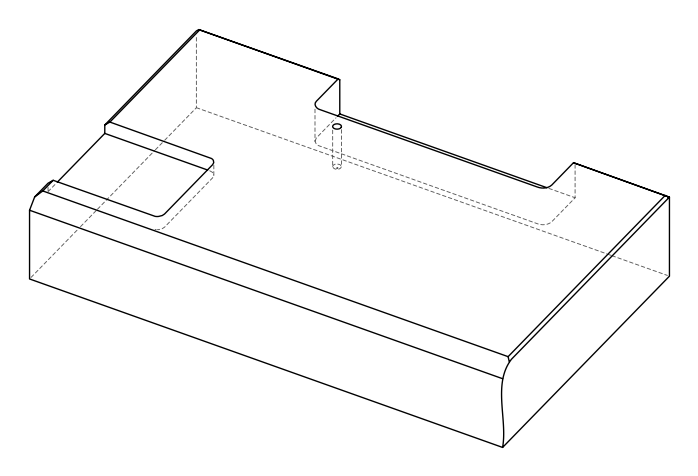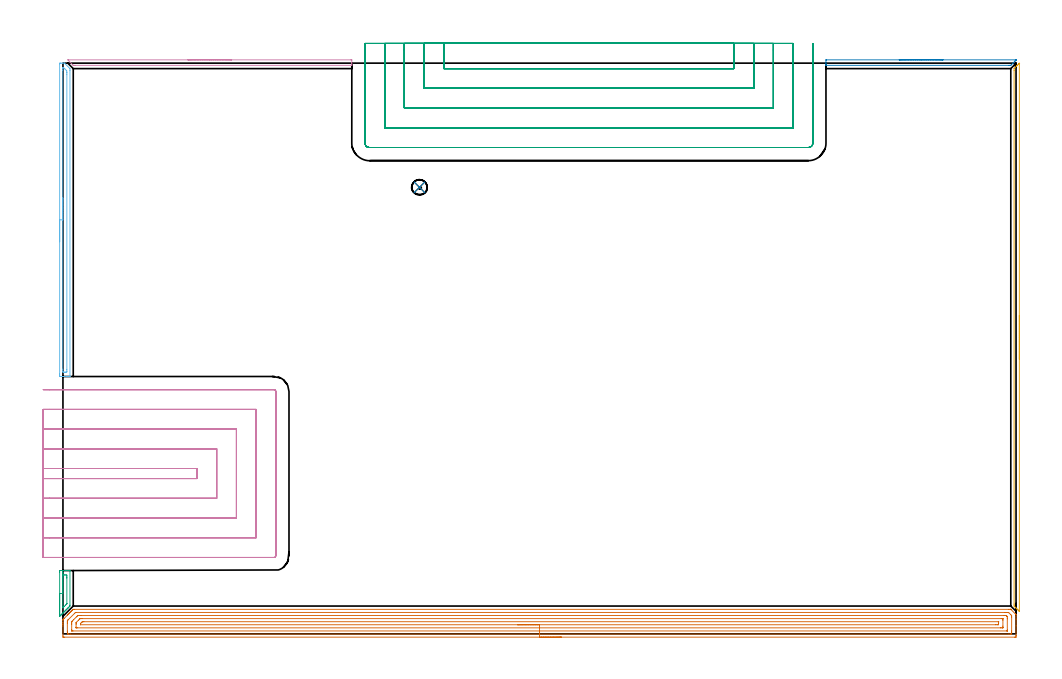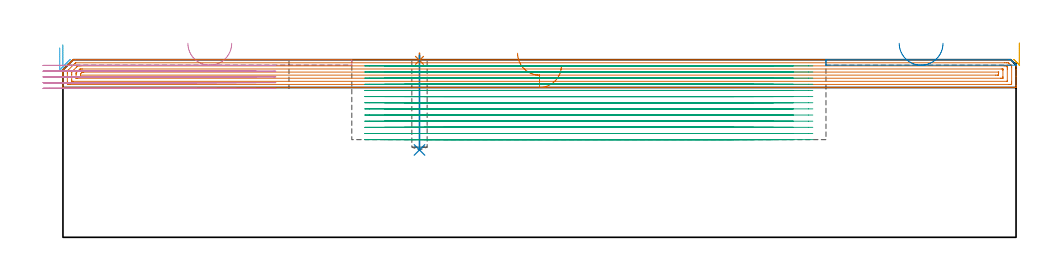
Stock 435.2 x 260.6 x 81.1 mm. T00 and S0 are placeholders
(PLAN: 10 operations, 3 tool changes, 104.9 min)
(1 SPOT_DRILL | STEP1POCKET | NXT0321_9005460120000 | 0.03 min | 0 mm3)
(2 DRILL_BLIND_HOLE_INTO_CENTER | STEP1POCKET | NXT0301_041 | 0.17 min | 1537 mm3)
(3 AREA_MILL | FG_CHAMFER_SURFACE | UGT0205_001 | 0.48 min | 301 mm3)
(4 AREA_MILL_1 | FG_CHAMFER_SURFACE_1 | UGT0205_001 | 1.18 min | 416 mm3)
(5 AREA_MILL_2 | FG_CHAMFER_SURFACE_2 | UGT0205_001 | 2.14 min | 724 mm3)
(6 AREA_MILL_3 | FG_CHAMFER_SURFACE_3 | UGT0205_001 | 2.45 min | 1610 mm3)
(7 AREA_MILL_4 | FG_CHAMFER_SURFACE_4 | UGT0205_001 | 17.59 min | 35015 mm3)
(8 AREA_MILL_5 | FG_CHAMFER_SURFACE_5 | UGT0205_001 | 0.84 min | 273 mm3)
(9 MILL_SLOT | SLOT_PARTIAL_RECTANGULAR | NXT0201_011 | Follow Part, ap 3, ae 75% | 65.57 min | 350708 mm3)
(10 MILL_SLOT_1 | SLOT_PARTIAL_RECTANGULAR_1 | NXT0201_011 | Follow Part, ap 3, ae 75% | 14.41 min | 119442 mm3)
(TOOL NXT0321_9005460120000 | NC Spot Drill, 142deg, 12mm, Carbide, Uncoated | D12 PA142 FL30 Z2)
(TOOL NXT0301_041 | Carbide Drill 7mm [860.1-0700-035A1-MM 2214] | D7 PA140 FL53 Z2)
(TOOL UGT0205_001 | Chamfer Mill 20 x 3 x 45 deg. | D20 FL50 Z2)
(TOOL NXT0201_011 | ENDMILL 12mm [2P460-1200-NA 1630] | D12 FL38 Z6)
(OP 1 SPOT_DRILL)
G17 G21 G94 G90
T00 M6
G54
G17 G0 G90 X162.8 Y203.9 S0 M3
G43 Z91.1 H0
G94 G81 G98 Z80.799 F250. R84.1
G80
M5
M2
(OP 2 DRILL_BLIND_HOLE_INTO_CENTER)
G17 G21 G94 G90
T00 M6
G54
G17 G0 G90 X162.8 Y203.9 S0 M3
G43 Z91.1 H1
G94 G81 G98 Z39.9 F250. R83.1
G80
M5
M2
(OP 3 AREA_MILL)
G17 G21 G94 G90
T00 M6
G54
G17 G0 G90 X-1.5 Y8.45 S1061 M3
G43 Z91.1 H0
Z86.4
G94 G1 Y8.488 Z85.528 F250.
Y8.602 Z84.664
Y8.791 Z83.812
Y9.053 Z82.98
Y9.387 Z82.174
Y9.79 Z81.4
Y10.258 Z80.664
Y10.789 Z79.972
Y11.379 Z79.329
Y12.022 Z78.74
Y12.714 Z78.208
Y13.45 Z77.74
Y14.224 Z77.337
Y15.03 Z77.003
Y15.862 Z76.741
Y16.713 Z76.552
Y17.578 Z76.438
Y18.45 Z76.4
Y27.958
X-1.499 Y28.279 Z76.401
X-1.493 Y28.844 Z76.404
X-1.491 Y28.892 Z76.405
X-0.93 Y28.9 Z76.966
X-0.658 Z77.237
X-0.04 Z77.855
X1.393 Z79.289
X1.74 Z79.635
X2.434 Z80.333
X2.756 Z80.655
X3.153 Y28.892 Z81.045
X3.197 Y28.89 Z81.088
X3.2 Y28.726 Z81.1
Y13.089
X3.194 Y12.696 Z81.092
X3.126 Y12.627 Z81.026
X3.075 Y12.574 Z80.973
X2.696 Y12.195 Z80.594
X2.63 Y12.128 Z80.526
X2.565 Y12.064 Z80.464
X2.398 Y11.897 Z80.297
X2.333 Y11.832 Z80.23
X2.269 Y11.769 Z80.168
X2.1 Y11.599 Z79.999
X2.037 Y11.535 Z79.933
X1.974 Y11.473 Z79.873
X1.802 Y11.301 Z79.701
X1.74 Y11.238 Z79.637
X1.678 Y11.178 Z79.577
X1.504 Y11.004 Z79.403
X1.443 Y10.942 Z79.34
X1.383 Y10.883 Z79.282
X1.206 Y10.706 Z79.105
X1.147 Y10.645 Z79.043
X1.088 Y10.587 Z78.987
X0.908 Y10.408 Z78.807
X0.85 Y10.349 Z78.747
X0.792 Y10.292 Z78.691
X0.61 Y10.11 Z78.509
X0.553 Y10.052 Z78.45
X0.497 Y9.996 Z78.396
X0.313 Y9.812 Z78.212
X0.257 Y9.755 Z78.153
X0.201 Y9.701 Z78.1
X0.015 Y9.514 Z77.914
X-0.04 Y9.459 Z77.857
X-0.094 Y9.405 Z77.805
X-0.283 Y9.216 Z77.616
X-0.337 Y9.162 Z77.56
X-0.39 Y9.11 Z77.509
X-0.581 Y8.919 Z77.318
X-0.633 Y8.865 Z77.264
X-0.685 Y8.814 Z77.214
X-0.879 Y8.621 Z77.02
X-0.93 Y8.569 Z76.967
X-1.079 Y8.421 Z76.82
X-1.177 Y8.323 Z76.723
X-1.375 Y8.124 Z76.523
X-1.478 Y8.025 Z76.42
X-1.494 Y8.017 Z76.403
X-1.499 Y8.025 Z76.399
X-1.5 Y8.239 Z76.4
Y18.45
X-0.086 Z77.814
Y25.644
X-0.082 Y26.492 Z77.818
X-0.08 Y26.532 Z77.82
X-0.04 Y26.89 Z77.86
X0.446 Y26.897 Z78.346
X0.85 Y26.898 Z78.75
X1.336 Y26.897 Z79.236
X1.74 Y26.89 Z79.64
X1.78 Y26.492 Z79.68
X1.783 Y26.449 Z79.683
X1.786 Y25.598 Z79.686
Y25.552
X1.785 Y13.89 Z79.685
X1.782 Y13.798 Z79.682
X1.779 Y13.741 Z79.679
X1.769 Y13.727 Z79.669
X1.74 Y13.693 Z79.64
X1.44 Y13.39 Z79.34
X1.139 Y13.089 Z79.039
X0.548 Y12.498 Z78.448
X0.245 Y12.195 Z78.145
X0.1 Y12.054 Z78.
X-0.04 Y11.921 Z77.86
X-0.079 Y11.89 Z77.821
X-0.086 Y12.195 Z77.814
Y18.45
Y19.321 Z77.852
Y20.186 Z77.966
Y21.038 Z78.155
Y21.87 Z78.417
Y22.676 Z78.751
Y23.45 Z79.154
Y24.186 Z79.623
Y24.878 Z80.154
Y25.521 Z80.743
Y26.11 Z81.386
Y26.641 Z82.079
Y27.11 Z82.814
Y27.513 Z83.588
Y27.847 Z84.394
Y28.109 Z85.226
Y28.298 Z86.078
Y28.412 Z86.943
Y28.45 Z87.814
G0 Z91.1
M5
M2
(OP 4 AREA_MILL_1)
G17 G21 G94 G90
T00 M6
G54
G17 G0 G90 X57.05 Y262.1 S1061 M3
G43 Z91.1 H0
Z88.6
G94 G1 X57.088 Z87.728 F250.
X57.202 Z86.863
X57.391 Z86.012
X57.653 Z85.18
X57.987 Z84.374
X58.39 Z83.6
X58.858 Z82.864
X59.39 Z82.172
X59.979 Z81.529
X60.622 Z80.94
X61.314 Z80.408
X62.05 Z79.94
X62.824 Z79.537
X63.63 Z79.203
X64.462 Z78.941
X65.313 Z78.752
X66.178 Z78.638
X67.05 Z78.6
X131.487
X131.743 Y262.097 Z78.603
X131.897 Y262.091 Z78.605
X131.9 Y262.034 Z78.662
Y260.85 Z79.845
Y260.232 Z80.467
Y259.864 Z80.835
Y259.732 Z80.961
X131.89 Y259.603 Z81.088
X131.743 Y259.6 Z81.1
X5.48
X4.698 Y259.605 Z81.091
X4.669 Y259.629 Z81.067
X4.325 Y259.974 Z80.724
X2.207 Y262.093 Z78.607
X2.357 Y262.1 Z78.6
X67.05
X67.922 Z78.638
X68.786 Z78.752
X69.638 Z78.941
X70.47 Z79.203
X71.276 Z79.537
X72.05 Z79.94
X72.786 Z80.408
X73.478 Z80.94
X74.121 Z81.529
X74.71 Z82.172
X75.241 Z82.864
X75.71 Z83.6
X76.113 Z84.374
X76.447 Z85.18
X76.709 Z86.012
X76.898 Z86.863
X77.012 Z87.728
X77.05 Z88.6
G0 Z91.1
M5
M2
(OP 5 AREA_MILL_2)
G17 G21 G94 G90
T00 M6
G54
G17 G0 G90 X436.7 Y145.4 S1061 M3
G43 Z91.1 H0
Z88.7
G94 G1 Y145.362 Z87.828 F250.
Y145.248 Z86.964
Y145.059 Z86.112
Y144.797 Z85.28
Y144.463 Z84.474
Y144.06 Z83.7
Y143.592 Z82.964
Y143.06 Z82.272
Y142.471 Z81.629
Y141.828 Z81.04
Y141.136 Z80.509
Y140.4 Z80.04
Y139.626 Z79.637
Y138.82 Z79.303
Y137.988 Z79.041
Y137.136 Z78.852
Y136.272 Z78.738
Y135.4 Z78.7
Y10.422
X436.697 Y10.387
X436.689 Y10.311 Z78.703
X436.641 Y10.357 Z78.754
X436.54 Y10.459 Z78.858
X436.373 Y10.625 Z79.022
X436.213 Y10.786 Z79.185
X436.094 Y10.905 Z79.304
X435.936 Y11.061 Z79.459
X435.786 Y11.213 Z79.612
X435.648 Y11.351 Z79.75
X435.5 Y11.498 Z79.896
X435.359 Y11.64 Z80.039
X435.201 Y11.798 Z80.196
X435.064 Y11.934 Z80.332
X434.627 Y12.371 Z80.769
X434.31 Y12.69 Z81.09
X434.307 Y12.704 Z81.093
X434.3 Y13.583 Z81.1
Y257.217
X434.307 Y258.1 Z81.093
X434.312 Y258.11 Z81.088
X434.627 Y258.429 Z80.769
X435.359 Y259.16 Z80.039
X435.5 Y259.302 Z79.895
X435.647 Y259.449 Z79.75
X435.786 Y259.587 Z79.612
X435.936 Y259.739 Z79.459
X436.434 Y260.234 Z78.966
X436.587 Y260.387 Z78.812
X436.69 Y260.49 Z78.708
X436.697 Y260.491 Z78.702
X436.699 Y260.49 Z78.699
X436.7 Y135.4 Z78.7
Y134.528 Z78.738
Y133.664 Z78.852
Y132.812 Z79.041
Y131.98 Z79.303
Y131.174 Z79.637
Y130.4 Z80.04
Y129.664 Z80.509
Y128.972 Z81.04
Y128.329 Z81.629
Y127.74 Z82.272
Y127.208 Z82.964
Y126.74 Z83.7
Y126.337 Z84.474
Y126.003 Z85.28
Y125.741 Z86.112
Y125.552 Z86.964
Y125.438 Z87.828
Y125.4 Z88.7
G0 Z91.1
M5
M2
(OP 6 AREA_MILL_3)
G17 G21 G94 G90
T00 M6
G54
G17 G0 G90 X-1.5 Y179.05 S1061 M3
G43 Z91.1 H0
Z86.4
G94 G1 Y179.088 Z85.528 F250.
Y179.202 Z84.663
Y179.391 Z83.812
Y179.653 Z82.98
Y179.987 Z82.174
Y180.39 Z81.4
Y180.858 Z80.664
Y181.39 Z79.972
Y181.979 Z79.329
Y182.622 Z78.74
Y183.314 Z78.208
Y184.05 Z77.74
Y184.824 Z77.337
Y185.63 Z77.003
Y186.462 Z76.741
Y187.314 Z76.552
Y188.178 Z76.438
Y189.05 Z76.4
Y260.281
X-1.497 Y260.442 Z76.403
X-1.491 Y260.598 Z76.405
X-1.245 Y260.6 Z76.651
X-0.93 Z76.965
X-0.301 Z77.599
X0.534 Z78.433
X0.693 Y260.599 Z78.585
X0.707 Y260.596 Z78.599
X0.85 Y260.45 Z78.749
X3.075 Y258.226 Z80.974
X3.09 Y258.211 Z80.989
X3.195 Y258.106 Z81.091
X3.2 Y257.318 Z81.1
Y117.658
X3.197 Y117.51 Z81.088
X3.158 Y117.507 Z81.049
X2.795 Y117.5 Z80.694
X2.372 Z80.271
X1.74 Z79.635
X0.534 Z78.431
X-0.04 Z77.854
X-0.643 Z77.252
X-0.93 Y117.501 Z76.965
X-1.181 Y117.503 Z76.714
X-1.491 Y117.508 Z76.405
X-1.493 Y117.54 Z76.403
X-1.499 Y118.105 Z76.401
X-1.5 Y118.676 Z76.4
Y189.05
X-0.086 Z77.814
Y257.364
X-0.082 Y258.211 Z77.818
X-0.08 Y258.251 Z77.82
X-0.04 Y258.59 Z77.86
X0.09 Y258.592 Z77.99
X0.193 Y258.59 Z78.093
X0.255 Y258.584 Z78.155
X0.296 Y258.544 Z78.196
X0.639 Y258.211 Z78.539
X0.85 Y258. Z78.75
X1.527 Y257.318 Z79.427
X1.74 Y257.098 Z79.64
X1.782 Y256.426 Z79.682
X1.784 Y256.382 Z79.684
X1.786 Y255.533 Z79.686
Y120.736
X1.782 Y119.889 Z79.682
X1.78 Y119.849 Z79.68
X1.74 Y119.51 Z79.64
X1.236 Y119.502 Z79.136
X0.85 Z78.75
X0.345 Y119.503 Z78.245
X-0.04 Y119.51 Z77.86
X-0.08 Y119.889 Z77.82
X-0.083 Y119.932 Z77.817
X-0.086 Y120.782 Z77.814
Y120.828
Y189.05
Y189.922 Z77.852
Y190.786 Z77.966
Y191.638 Z78.155
Y192.47 Z78.417
Y193.276 Z78.751
Y194.05 Z79.154
Y194.786 Z79.623
Y195.478 Z80.154
Y196.121 Z80.743
Y196.71 Z81.386
Y197.242 Z82.078
Y197.71 Z82.814
Y198.113 Z83.588
Y198.447 Z84.394
Y198.709 Z85.226
Y198.898 Z86.078
Y199.012 Z86.943
Y199.05 Z87.814
G0 Z91.1
M5
M2
(OP 7 AREA_MILL_4)
G17 G21 G94 G90
T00 M6
G54
G17 G0 G90 X227.6 Y-1.5 S1061 M3
G43 Z91.1 H0
Z78.4
G94 G1 X227.562 Z77.528 F250.
X227.448 Z76.664
X227.259 Z75.812
X226.997 Z74.98
X226.663 Z74.174
X226.26 Z73.4
X225.792 Z72.664
X225.26 Z71.972
X224.671 Z71.329
X224.028 Z70.74
X223.336 Z70.209
X222.6 Z69.74
X221.826 Z69.337
X221.02 Z69.003
X220.188 Z68.741
X219.336 Z68.552
X218.472 Z68.438
X217.6 Z68.4
X0.612 Y-1.499 Z68.401
X0.05 Y-1.493 Z68.404
X0.008 Y-1.492 Z68.406
X0. Y-0.933 Z68.964
Y3.515 Z73.409
Y4.074 Z73.971
Y4.405 Z74.301
Y4.964 Z74.86
Y5.295 Z75.189
Y6.133 Z76.032
X0.001 Y6.494 Z76.39
X0.017 Y6.519 Z76.416
X0.461 Y6.961 Z76.86
X0.573 Y7.074 Z76.972
X2.013 Y8.513 Z78.412
X2.056 Y8.557 Z78.454
X2.101 Y8.601 Z78.5
X2.308 Y8.809 Z78.708
X2.352 Y8.854 Z78.751
X2.398 Y8.899 Z78.798
X2.604 Y9.104 Z79.003
X2.649 Y9.15 Z79.047
X2.696 Y9.197 Z79.096
X2.899 Y9.4 Z79.299
X2.945 Y9.447 Z79.344
X2.994 Y9.494 Z79.393
X3.195 Y9.695 Z79.594
X3.242 Y9.743 Z79.64
X3.291 Y9.792 Z79.691
X3.49 Y9.991 Z79.89
X3.538 Y10.04 Z79.937
X3.589 Y10.09 Z79.988
X3.786 Y10.286 Z80.185
X3.835 Y10.336 Z80.233
X3.887 Y10.387 Z80.286
X4.081 Y10.582 Z80.481
X4.132 Y10.633 Z80.53
X4.184 Y10.685 Z80.583
X4.577 Y11.078 Z80.976
X4.62 Y11.12 Z81.02
X4.695 Y11.194 Z81.092
X5.077 Y11.2 Z81.1
X431.909
X432.8 Y11.198 Z81.098
X432.802
X432.923 Y11.078 Z80.976
X434.92 Y9.081 Z78.979
X435.034 Y8.966 Z78.864
X435.143 Y8.854 Z78.753
X435.19 Y8.804 Z78.703
X435.2 Y8.192 Z78.092
Y6.744 Z76.64
Y3.652 Z73.548
Y-0.654 Z69.244
X435.198 Y-0.933 Z68.964
X435.192 Y-1.492 Z68.406
X435.15 Y-1.493 Z68.404
X434.588 Y-1.5 Z68.4
X217.6
Y-0.086 Z69.814
X3.291
X2.438 Y-0.083 Z69.817
X2.398 Y-0.081 Z69.819
X2.01 Y-0.043 Z69.857
X2.003 Y0.351 Z70.251
X2.001 Y0.846 Z70.746
X2. Y1.243 Z71.143
Y4.802 Z74.702
X2.001 Y5.295 Z75.195
X2.003 Y5.689 Z75.589
X2.01 Y5.938 Z75.838
X2.018 Y6.057 Z75.957
X2.139 Y6.185 Z76.085
X2.267 Y6.316 Z76.216
X2.398 Y6.449 Z76.349
X5.386 Y9.435 Z79.335
X5.699 Y9.743 Z79.643
X5.73 Y9.769 Z79.669
X5.747 Y9.779 Z79.679
X5.8 Y9.782 Z79.682
X5.885 Y9.785 Z79.685
X430.08 Y9.786 Z79.686
X430.975 Y9.784 Z79.684
X431.016 Y9.783 Z79.683
X431.795 Y9.743 Z79.643
X431.909 Y9.636 Z79.536
X432.696 Y8.854 Z78.754
X432.802 Y8.747 Z78.647
X433.185 Y8.353 Z78.253
X433.192 Y7.964 Z77.864
X433.198 Y7.568 Z77.468
X433.2 Y1.339 Z71.239
X433.199 Y0.846 Z70.746
X433.198 Y0.452 Z70.352
X433.19 Y-0.043 Z69.857
X432.839 Y-0.081 Z69.819
X432.802 Y-0.083 Z69.817
X431.951 Y-0.086 Z69.814
X217.6
Y1.328 Z71.228
X4.593 Y1.329 Z71.229
X4.184 Y1.333 Z71.233
X4.049 Y1.335 Z71.235
X4.01 Y1.338 Z71.238
X4.006 Y1.43 Z71.33
X4.002 Y1.552 Z71.452
X4.001 Y1.736 Z71.636
X4. Y1.92 Z71.82
Y4.405 Z74.305
Y4.588 Z74.488
X4.005 Y5.295 Z75.195
X4.009 Y5.47 Z75.37
X4.03 Y5.619 Z75.519
X4.184 Y5.782 Z75.682
X4.83 Y6.431 Z76.331
X6.167 Y7.768 Z77.668
X6.363 Y7.964 Z77.864
X6.614 Y8.212 Z78.112
X6.7 Y8.295 Z78.195
X6.768 Y8.357 Z78.257
X6.863 Y8.364 Z78.264
X7.349 Y8.369 Z78.269
X7.756 Y8.371 Z78.271
X8.24
X429.714
X430.123 Y8.37 Z78.27
X430.611 Y8.367 Z78.267
X430.704 Y8.365 Z78.265
X430.886 Y8.203 Z78.103
X431.016 Y8.082 Z77.982
X431.13 Y7.964 Z77.864
X431.168 Y7.921 Z77.821
X431.19 Y7.871 Z77.771
X431.196 Y7.784 Z77.684
X431.199 Y7.074 Z76.974
X431.2 Y6.891 Z76.791
X431.199 Y1.736 Z71.636
X431.198 Y1.554 Z71.454
X431.19 Y1.369 Z71.269
X431.185 Y1.335 Z71.235
X431.168 Y1.333 Z71.233
X431.118 Y1.331 Z71.231
X431.016 Y1.329 Z71.229
X217.6 Y1.328 Z71.228
Y2.743 Z72.643
X6.746
X6.067 Y2.745 Z72.645
X6.028 Y2.747 Z72.647
X6.013 Y2.749 Z72.649
X6.01 Y2.766 Z72.666
X6.005 Y2.868 Z72.768
X6.001 Y3.074 Z72.974
X6. Y4.405 Z74.305
X6.004 Y4.835 Z74.735
X6.009 Y5.05 Z74.95
X6.013 Y5.153 Z75.053
X6.06 Y5.205 Z75.105
X6.146 Y5.295 Z75.195
X7.033 Y6.185 Z76.085
X7.395 Y6.544 Z76.444
X7.756 Y6.897 Z76.797
X7.82 Y6.95 Z76.85
X7.879 Y6.952 Z76.852
X8.649 Y6.957 Z76.857
X8.767
X428.454
X429.133 Y6.955 Z76.855
X429.172 Y6.953 Z76.853
X429.187 Y6.951 Z76.851
X429.19 Y6.934 Z76.834
X429.195 Y6.832 Z76.732
X429.199 Y6.626 Z76.526
X429.2 Y6.214 Z76.114
Y3.545 Z73.445
X429.198 Y3.085 Z72.985
X429.194 Y2.871 Z72.771
X429.19 Y2.764 Z72.664
X429.185 Y2.749 Z72.649
X429.163 Y2.747 Z72.647
X429.11 Y2.745 Z72.645
X428.337 Y2.743 Z72.643
X428.219
X217.6
Y4.157 Z74.057
X8.005 Y4.158 Z74.058
X8.004
X8.001 Y4.161 Z74.061
X8.01 Y4.405 Z74.305
X8.028 Y4.717 Z74.617
X8.179 Y4.874 Z74.774
X8.649 Y5.351 Z75.251
X8.824 Y5.514 Z75.414
X8.855 Y5.536 Z75.436
X8.891 Y5.539 Z75.439
X8.971 Y5.541 Z75.441
X9.293 Y5.543 Z75.443
X9.542
X427.195 Y5.542 Z75.442
X427.196
X427.199 Y5.539 Z75.439
X427.2 Y5.295 Z75.195
Y4.648 Z74.548
X427.198 Y4.405 Z74.305
X427.194 Y4.244 Z74.144
X427.19 Y4.169 Z74.069
X427.049 Y4.164 Z74.064
X426.798 Y4.159 Z74.059
X426.551 Y4.157 Z74.057
X425.907
X217.6
X216.728 Z74.095
X215.864 Z74.209
X215.012 Z74.398
X214.18 Z74.66
X213.374 Z74.994
X212.6 Z75.397
X211.864 Z75.865
X211.172 Z76.396
X210.529 Z76.986
X209.94 Z77.629
X209.408 Z78.321
X208.94 Z79.057
X208.537 Z79.831
X208.203 Z80.637
X207.941 Z81.469
X207.752 Z82.32
X207.638 Z83.185
X207.6 Z84.057
G0 Z91.1
M5
M2
(OP 8 AREA_MILL_5)
G17 G21 G94 G90
T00 M6
G54
G17 G0 G90 X381.847 Y262.1 S1061 M3
G43 Z91.1 H0
Z88.6
G94 G1 X381.885 Z87.729 F250.
X381.999 Z86.864
X382.187 Z86.012
X382.45 Z85.18
X382.784 Z84.374
X383.186 Z83.6
X383.655 Z82.864
X384.186 Z82.172
X384.776 Z81.529
X385.419 Z80.94
X386.111 Z80.409
X386.847 Z79.94
X387.621 Z79.537
X388.427 Z79.203
X389.259 Z78.941
X390.11 Z78.752
X390.975 Z78.638
X391.847 Z78.6
X435.19 Y262.099
X435.238 Y262.098
X435.282 Y262.097
X435.285 Y262.094 Z78.602
X435.282 Y262.086 Z78.611
X435.158 Y261.957 Z78.741
X435.109 Y261.908 Z78.79
X434.761 Y261.561 Z79.138
X434.687 Y261.487 Z79.212
X434.49 Y261.288 Z79.408
X433.932 Y260.732 Z79.968
X433.795 Y260.594 Z80.104
X433.614 Y260.412 Z80.284
X433.174 Y259.974 Z80.726
X432.902 Y259.702 Z80.996
X432.802 Y259.606 Z81.091
X432.01 Y259.6 Z81.1
X348.56
X348.41 Y259.602 Z81.088
X348.402 Y259.733 Z80.96
X348.4 Y259.868 Z80.831
Y260.222 Z80.477
Y260.85 Z79.845
Y262.04 Z78.657
X348.403 Y262.091 Z78.605
X348.56 Y262.1 Z78.6
X391.847
X392.718 Z78.638
X393.583 Z78.752
X394.435 Z78.941
X395.267 Z79.203
X396.073 Z79.537
X396.847 Z79.94
X397.582 Z80.409
X398.275 Z80.94
X398.918 Z81.529
X399.507 Z82.172
X400.038 Z82.865
X400.507 Z83.6
X400.91 Z84.374
X401.244 Z85.18
X401.506 Z86.012
X401.695 Z86.864
X401.809 Z87.729
X401.847 Z88.6
G0 Z91.1
M5
M2
(OP 9 MILL_SLOT)
G17 G21 G94 G90
T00 M6
G54
G17 G0 G90 X173.9 Y269.6 S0 M3
G43 Z91.1 H1
Z78.292
G94 G1 Y266.6 F250.
Y258.1 F500.
X306.4
Y266.6
Y269.6 F250.
X164.9
Y266.6
Y249.1 F500.
X315.4
Y266.6
Y269.6 F250.
X155.9
Y266.6
Y240.1 F500.
X324.4
Y266.6
Y269.6 F250.
X146.9
Y266.6
Y231.1 F500.
X333.4
Y266.6
Y269.6 F250.
X137.9
Y266.6
Y224.1 F500.
G3 X139.9 Y222.1 R2.
G1 X340.4
G3 X342.4 Y224.1 R2.
G1 Y266.6
Y269.6 F250.
G0 X173.9 Z75.485
G1 Y266.6
Y258.1 F500.
X306.4
Y266.6
Y269.6 F250.
X164.9
Y266.6
Y249.1 F500.
X315.4
Y266.6
Y269.6 F250.
X155.9
Y266.6
Y240.1 F500.
X324.4
Y266.6
Y269.6 F250.
X146.9
Y266.6
Y231.1 F500.
X333.4
Y266.6
Y269.6 F250.
X137.9
Y266.6
Y224.1 F500.
G3 X139.9 Y222.1 R2.
G1 X340.4
G3 X342.4 Y224.1 R2.
G1 Y266.6
Y269.6 F250.
G0 X173.9 Z72.677
G1 Y266.6
Y258.1 F500.
X306.4
Y266.6
Y269.6 F250.
X164.9
Y266.6
Y249.1 F500.
X315.4
Y266.6
Y269.6 F250.
X155.9
Y266.6
Y240.1 F500.
X324.4
Y266.6
Y269.6 F250.
X146.9
Y266.6
Y231.1 F500.
X333.4
Y266.6
Y269.6 F250.
X137.9
Y266.6
Y224.1 F500.
G3 X139.9 Y222.1 R2.
G1 X340.4
G3 X342.4 Y224.1 R2.
G1 Y266.6
Y269.6 F250.
G0 X173.9 Z69.869
G1 Y266.6
Y258.1 F500.
X306.4
Y266.6
Y269.6 F250.
X164.9
Y266.6
Y249.1 F500.
X315.4
Y266.6
Y269.6 F250.
X155.9
Y266.6
Y240.1 F500.
X324.4
Y266.6
Y269.6 F250.
X146.9
Y266.6
Y231.1 F500.
X333.4
Y266.6
Y269.6 F250.
X137.9
Y266.6
Y224.1 F500.
G3 X139.9 Y222.1 R2.
G1 X340.4
G3 X342.4 Y224.1 R2.
G1 Y266.6
Y269.6 F250.
G0 X173.9 Z67.061
G1 Y266.6
Y258.1 F500.
X306.4
Y266.6
Y269.6 F250.
X164.9
Y266.6
Y249.1 F500.
X315.4
Y266.6
Y269.6 F250.
X155.9
Y266.6
Y240.1 F500.
X324.4
Y266.6
Y269.6 F250.
X146.9
Y266.6
Y231.1 F500.
X333.4
Y266.6
Y269.6 F250.
X137.9
Y266.6
Y224.1 F500.
G3 X139.9 Y222.1 R2.
G1 X340.4
G3 X342.4 Y224.1 R2.
G1 Y266.6
Y269.6 F250.
G0 X173.9 Z64.254
G1 Y266.6
Y258.1 F500.
X306.4
Y266.6
Y269.6 F250.
X164.9
Y266.6
Y249.1 F500.
X315.4
Y266.6
Y269.6 F250.
X155.9
Y266.6
Y240.1 F500.
X324.4
Y266.6
Y269.6 F250.
X146.9
Y266.6
Y231.1 F500.
X333.4
Y266.6
Y269.6 F250.
X137.9
Y266.6
Y224.1 F500.
G3 X139.9 Y222.1 R2.
G1 X340.4
G3 X342.4 Y224.1 R2.
G1 Y266.6
Y269.6 F250.
G0 X173.9 Z61.446
G1 Y266.6
Y258.1 F500.
X306.4
Y266.6
Y269.6 F250.
X164.9
Y266.6
Y249.1 F500.
X315.4
Y266.6
Y269.6 F250.
X155.9
Y266.6
Y240.1 F500.
X324.4
Y266.6
Y269.6 F250.
X146.9
Y266.6
Y231.1 F500.
X333.4
Y266.6
Y269.6 F250.
X137.9
Y266.6
Y224.1 F500.
G3 X139.9 Y222.1 R2.
G1 X340.4
G3 X342.4 Y224.1 R2.
G1 Y266.6
Y269.6 F250.
G0 X173.9 Z58.638
G1 Y266.6
Y258.1 F500.
X306.4
Y266.6
Y269.6 F250.
X164.9
Y266.6
Y249.1 F500.
X315.4
Y266.6
Y269.6 F250.
X155.9
Y266.6
Y240.1 F500.
X324.4
Y266.6
Y269.6 F250.
X146.9
Y266.6
Y231.1 F500.
X333.4
Y266.6
Y269.6 F250.
X137.9
Y266.6
Y224.1 F500.
G3 X139.9 Y222.1 R2.
G1 X340.4
G3 X342.4 Y224.1 R2.
G1 Y266.6
Y269.6 F250.
G0 X173.9 Z55.831
G1 Y266.6
Y258.1 F500.
X306.4
Y266.6
Y269.6 F250.
X164.9
Y266.6
Y249.1 F500.
X315.4
Y266.6
Y269.6 F250.
X155.9
Y266.6
Y240.1 F500.
X324.4
Y266.6
Y269.6 F250.
X146.9
Y266.6
Y231.1 F500.
X333.4
Y266.6
Y269.6 F250.
X137.9
Y266.6
Y224.1 F500.
G3 X139.9 Y222.1 R2.
G1 X340.4
G3 X342.4 Y224.1 R2.
G1 Y266.6
Y269.6 F250.
G0 X173.9 Z53.023
G1 Y266.6
Y258.1 F500.
X306.4
Y266.6
Y269.6 F250.
X164.9
Y266.6
Y249.1 F500.
X315.4
Y266.6
Y269.6 F250.
X155.9
Y266.6
Y240.1 F500.
X324.4
Y266.6
Y269.6 F250.
X146.9
Y266.6
Y231.1 F500.
X333.4
Y266.6
Y269.6 F250.
X137.9
Y266.6
Y224.1 F500.
G3 X139.9 Y222.1 R2.
G1 X340.4
G3 X342.4 Y224.1 R2.
G1 Y266.6
Y269.6 F250.
G0 X173.9 Z50.215
G1 Y266.6
Y258.1 F500.
X306.4
Y266.6
Y269.6 F250.
X164.9
Y266.6
Y249.1 F500.
X315.4
Y266.6
Y269.6 F250.
X155.9
Y266.6
Y240.1 F500.
X324.4
Y266.6
Y269.6 F250.
X146.9
Y266.6
Y231.1 F500.
X333.4
Y266.6
Y269.6 F250.
X137.9
Y266.6
Y224.1 F500.
G3 X139.9 Y222.1 R2.
G1 X340.4
G3 X342.4 Y224.1 R2.
G1 Y266.6
Y269.6 F250.
G0 X173.9 Z47.408
G1 Y266.6
Y258.1 F500.
X306.4
Y266.6
Y269.6 F250.
X164.9
Y266.6
Y249.1 F500.
X315.4
Y266.6
Y269.6 F250.
X155.9
Y266.6
Y240.1 F500.
X324.4
Y266.6
Y269.6 F250.
X146.9
Y266.6
Y231.1 F500.
X333.4
Y266.6
Y269.6 F250.
X137.9
Y266.6
Y224.1 F500.
G3 X139.9 Y222.1 R2.
G1 X340.4
G3 X342.4 Y224.1 R2.
G1 Y266.6
Y269.6 F250.
G0 X173.9 Z44.6
G1 Y266.6
Y258.1 F500.
X306.4
Y266.6
Y269.6 F250.
X164.9
Y266.6
Y249.1 F500.
X315.4
Y266.6
Y269.6 F250.
X155.9
Y266.6
Y240.1 F500.
X324.4
Y266.6
Y269.6 F250.
X146.9
Y266.6
Y231.1 F500.
X333.4
Y266.6
Y269.6 F250.
X137.9
Y266.6
Y224.1 F500.
G3 X139.9 Y222.1 R2.
G1 X340.4
G3 X342.4 Y224.1 R2.
G1 Y266.6
Y269.6 F250.
G0 Z91.1
M5
M2
(OP 10 MILL_SLOT_1)
G17 G21 G94 G90
T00 M6
G54
G17 G0 G90 X-9. Y70.9 S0 M3
G43 Z91.1 H1
Z78.48
G94 G1 X-6. F250.
X61.2 F500.
Y75.5
X-6.
X-9. F250.
Y61.9
X-6.
X70.2 F500.
Y84.5
X-6.
X-9. F250.
Y52.9
X-6.
X79.2 F500.
Y93.5
X-6.
X-9. F250.
Y43.9
X-6.
X88.2 F500.
Y102.5
X-6.
X-9. F250.
Y34.9
X-6.
X96.4 F500.
G3 X97.2 Y35.7 R0.8
G1 Y110.7
G3 X96.4 Y111.5 R0.8
G1 X-6.
X-9. F250.
G0 Y70.9 Z75.86
G1 X-6.
X61.2 F500.
Y75.5
X-6.
X-9. F250.
Y61.9
X-6.
X70.2 F500.
Y84.5
X-6.
X-9. F250.
Y52.9
X-6.
X79.2 F500.
Y93.5
X-6.
X-9. F250.
Y43.9
X-6.
X88.2 F500.
Y102.5
X-6.
X-9. F250.
Y34.9
X-6.
X96.4 F500.
G3 X97.2 Y35.7 R0.8
G1 Y110.7
G3 X96.4 Y111.5 R0.8
G1 X-6.
X-9. F250.
G0 Y70.9 Z73.24
G1 X-6.
X61.2 F500.
Y75.5
X-6.
X-9. F250.
Y61.9
X-6.
X70.2 F500.
Y84.5
X-6.
X-9. F250.
Y52.9
X-6.
X79.2 F500.
Y93.5
X-6.
X-9. F250.
Y43.9
X-6.
X88.2 F500.
Y102.5
X-6.
X-9. F250.
Y34.9
X-6.
X96.4 F500.
G3 X97.2 Y35.7 R0.8
G1 Y110.7
G3 X96.4 Y111.5 R0.8
G1 X-6.
X-9. F250.
G0 Y70.9 Z70.62
G1 X-6.
X61.2 F500.
Y75.5
X-6.
X-9. F250.
Y61.9
X-6.
X70.2 F500.
Y84.5
X-6.
X-9. F250.
Y52.9
X-6.
X79.2 F500.
Y93.5
X-6.
X-9. F250.
Y43.9
X-6.
X88.2 F500.
Y102.5
X-6.
X-9. F250.
Y34.9
X-6.
X96.4 F500.
G3 X97.2 Y35.7 R0.8
G1 Y110.7
G3 X96.4 Y111.5 R0.8
G1 X-6.
X-9. F250.
G0 Y70.9 Z68.
G1 X-6.
X61.2 F500.
Y75.5
X-6.
X-9. F250.
Y61.9
X-6.
X70.2 F500.
Y84.5
X-6.
X-9. F250.
Y52.9
X-6.
X79.2 F500.
Y93.5
X-6.
X-9. F250.
Y43.9
X-6.
X88.2 F500.
Y102.5
X-6.
X-9. F250.
Y34.9
X-6.
X96.4 F500.
G3 X97.2 Y35.7 R0.8
G1 Y110.7
G3 X96.4 Y111.5 R0.8
G1 X-6.
X-9. F250.
G0 Z91.1
M5
M2
